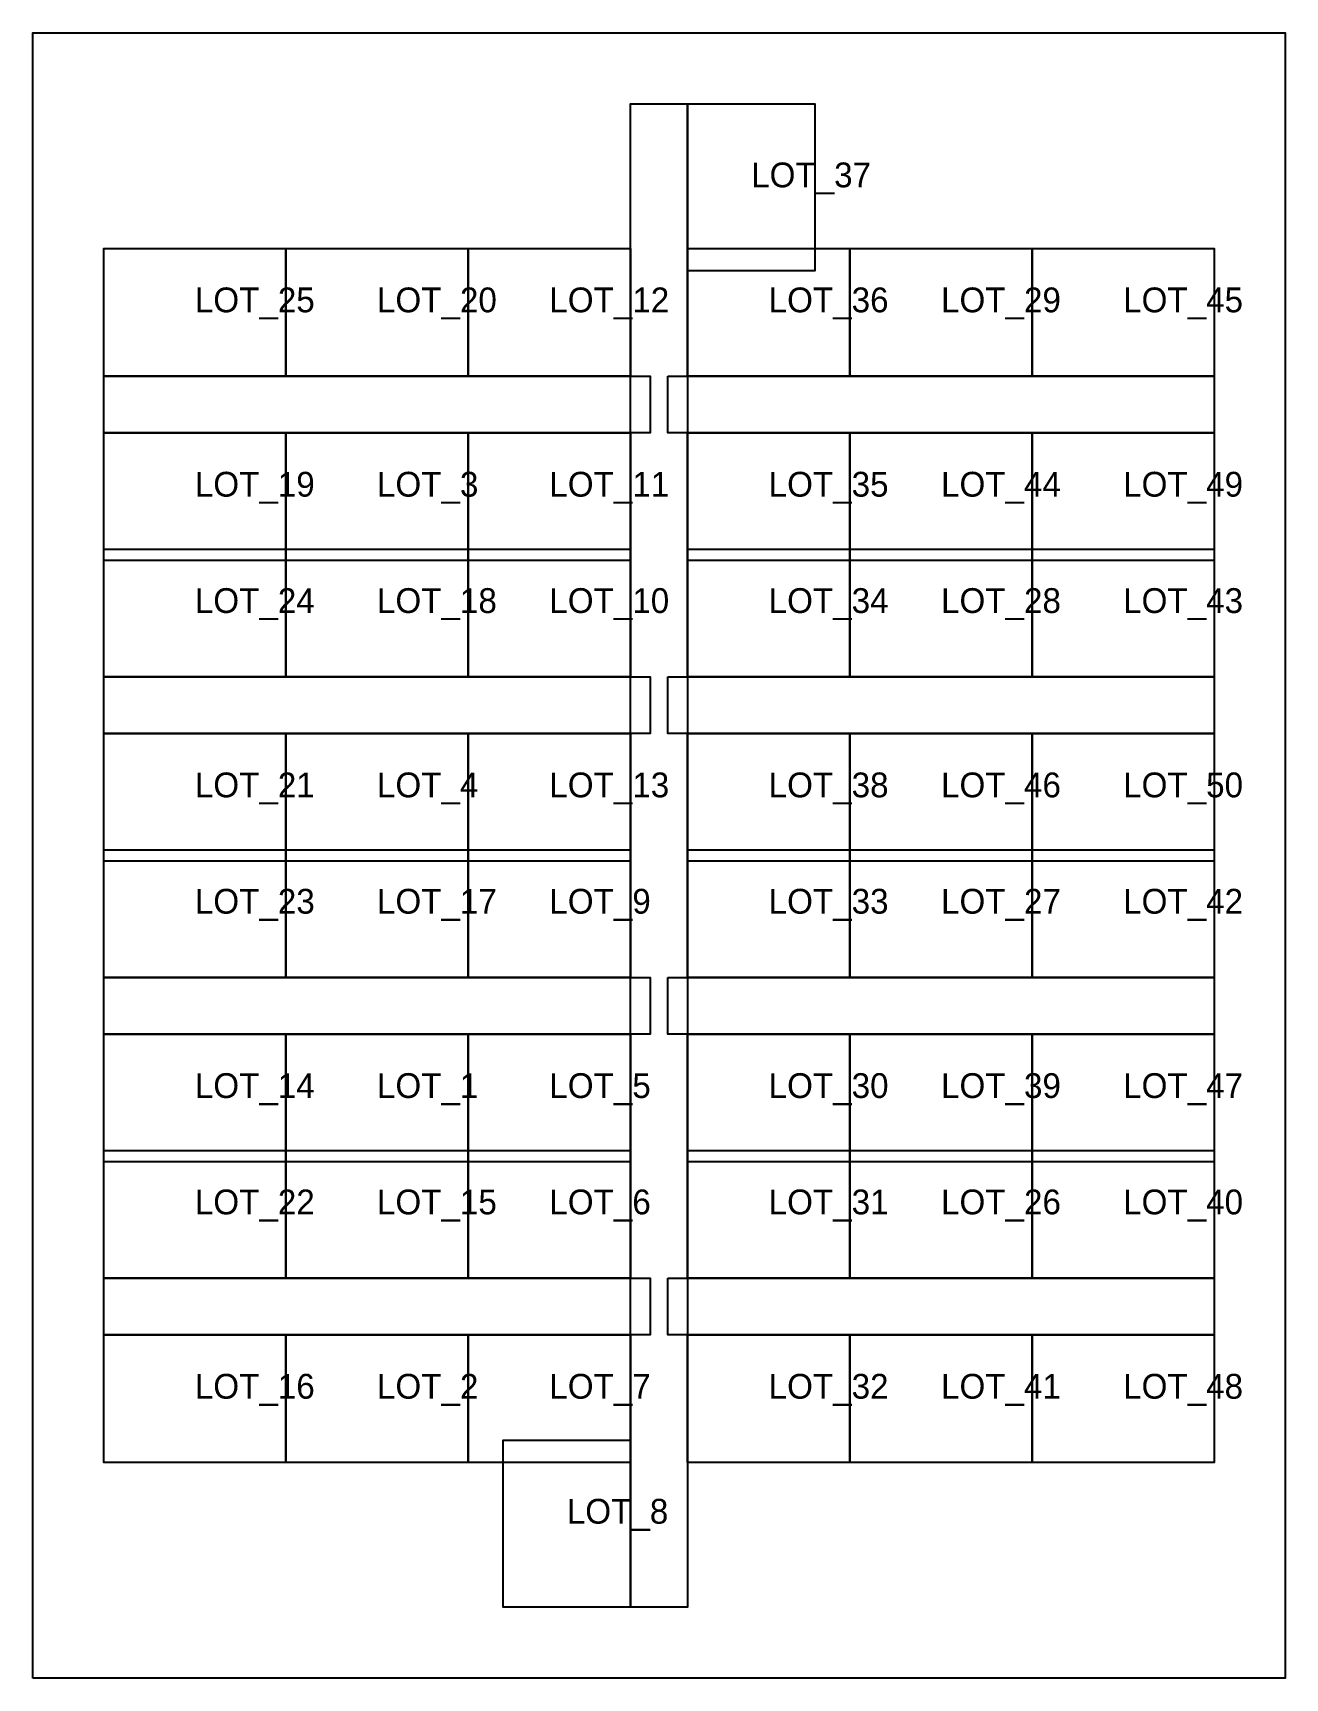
# Model space of a CAD drawing. Extents: x -353 to 353, y -464 to 464.
import ezdxf

# ---------------------------------------------------------------- set-up
doc = ezdxf.new("R2010")
doc.units = 0
for name, color, linetype in [('LOT_LABELS', 2, 'CONTINUOUS'), ('LOT_LINES', 3, 'CONTINUOUS'), ('OPT_ROAD', 6, 'CONTINUOUS'), ('PARCEL', 7, 'CONTINUOUS')]:
    doc.layers.add(name, color=color, linetype=linetype)

msp = doc.modelspace()

# ---------------------------------------------------------------- linework, layer by layer
at = {"layer": 'LOT_LINES'}
for points in [[(16, 424.1), (88, 424.1), (88, 329.855556), (16, 329.855556)], [(-313.261151, 270.46), (-313.261151, 342.46), (-210.507434, 342.46), (-210.507434, 270.46)], [(-210.507434, 270.46), (-210.507434, 342.46), (-107.753717, 342.46), (-107.753717, 270.46)], [(-16, 270.46), (-107.753717, 270.46), (-107.753717, 342.46), (-16, 342.46)], [(16, 270.46), (16, 342.46), (107.753717, 342.46), (107.753717, 270.46)], [(107.753717, 270.46), (107.753717, 342.46), (210.507434, 342.46), (210.507434, 270.46)], [(210.507434, 270.46), (210.507434, 342.46), (313.261151, 342.46), (313.261151, 270.46)], [(-210.507434, 238.46), (-210.507434, 166.46), (-313.261151, 166.46), (-313.261151, 238.46)], [(-107.753717, 238.46), (-107.753717, 166.46), (-210.507434, 166.46), (-210.507434, 238.46)], [(-16, 238.46), (-16, 166.46), (-107.753717, 166.46), (-107.753717, 238.46)], [(16, 238.46), (107.753717, 238.46), (107.753717, 166.46), (16, 166.46)], [(210.507434, 238.46), (210.507434, 166.46), (107.753717, 166.46), (107.753717, 238.46)], [(313.261151, 238.46), (313.261151, 166.46), (210.507434, 166.46), (210.507434, 238.46)], [(-313.261151, 100.82), (-313.261151, 172.82), (-210.507434, 172.82), (-210.507434, 100.82)], [(-210.507434, 100.82), (-210.507434, 172.82), (-107.753717, 172.82), (-107.753717, 100.82)], [(-16, 100.82), (-107.753717, 100.82), (-107.753717, 172.82), (-16, 172.82)], [(16, 100.82), (16, 172.82), (107.753717, 172.82), (107.753717, 100.82)], [(107.753717, 100.82), (107.753717, 172.82), (210.507434, 172.82), (210.507434, 100.82)], [(210.507434, 100.82), (210.507434, 172.82), (313.261151, 172.82), (313.261151, 100.82)], [(-210.507434, 68.82), (-210.507434, -3.18), (-313.261151, -3.18), (-313.261151, 68.82)], [(-107.753717, 68.82), (-107.753717, -3.18), (-210.507434, -3.18), (-210.507434, 68.82)], [(-16, 68.82), (-16, -3.18), (-107.753717, -3.18), (-107.753717, 68.82)], [(16, 68.82), (107.753717, 68.82), (107.753717, -3.18), (16, -3.18)], [(210.507434, 68.82), (210.507434, -3.18), (107.753717, -3.18), (107.753717, 68.82)], [(313.261151, 68.82), (313.261151, -3.18), (210.507434, -3.18), (210.507434, 68.82)], [(-313.261151, -68.82), (-313.261151, 3.18), (-210.507434, 3.18), (-210.507434, -68.82)], [(-210.507434, -68.82), (-210.507434, 3.18), (-107.753717, 3.18), (-107.753717, -68.82)], [(-16, -68.82), (-107.753717, -68.82), (-107.753717, 3.18), (-16, 3.18)], [(16, -68.82), (16, 3.18), (107.753717, 3.18), (107.753717, -68.82)], [(107.753717, -68.82), (107.753717, 3.18), (210.507434, 3.18), (210.507434, -68.82)], [(210.507434, -68.82), (210.507434, 3.18), (313.261151, 3.18), (313.261151, -68.82)], [(-210.507434, -100.82), (-210.507434, -172.82), (-313.261151, -172.82), (-313.261151, -100.82)], [(-107.753717, -100.82), (-107.753717, -172.82), (-210.507434, -172.82), (-210.507434, -100.82)], [(-16, -100.82), (-16, -172.82), (-107.753717, -172.82), (-107.753717, -100.82)], [(16, -100.82), (107.753717, -100.82), (107.753717, -172.82), (16, -172.82)], [(210.507434, -100.82), (210.507434, -172.82), (107.753717, -172.82), (107.753717, -100.82)], [(313.261151, -100.82), (313.261151, -172.82), (210.507434, -172.82), (210.507434, -100.82)], [(-313.261151, -238.46), (-313.261151, -166.46), (-210.507434, -166.46), (-210.507434, -238.46)], [(-210.507434, -238.46), (-210.507434, -166.46), (-107.753717, -166.46), (-107.753717, -238.46)], [(-16, -238.46), (-107.753717, -238.46), (-107.753717, -166.46), (-16, -166.46)], [(16, -238.46), (16, -166.46), (107.753717, -166.46), (107.753717, -238.46)], [(107.753717, -238.46), (107.753717, -166.46), (210.507434, -166.46), (210.507434, -238.46)], [(210.507434, -238.46), (210.507434, -166.46), (313.261151, -166.46), (313.261151, -238.46)], [(-210.507434, -270.46), (-210.507434, -342.46), (-313.261151, -342.46), (-313.261151, -270.46)], [(-107.753717, -270.46), (-107.753717, -342.46), (-210.507434, -342.46), (-210.507434, -270.46)], [(-16, -270.46), (-16, -342.46), (-107.753717, -342.46), (-107.753717, -270.46)], [(16, -270.46), (107.753717, -270.46), (107.753717, -342.46), (16, -342.46)], [(210.507434, -270.46), (210.507434, -342.46), (107.753717, -342.46), (107.753717, -270.46)], [(313.261151, -270.46), (313.261151, -342.46), (210.507434, -342.46), (210.507434, -270.46)], [(-16, -424.1), (-88, -424.1), (-88, -329.855556), (-16, -329.855556)]]:
    msp.add_lwpolyline(points, close=True, dxfattribs=at)
at = {"layer": 'OPT_ROAD'}
for points in [[(-16, -424.1), (-16, 424.1), (16, 424.1), (16, -424.1)], [(-313.261151, 270.46), (-5, 270.46), (-5, 238.46), (-313.261151, 238.46)], [(5, 270.46), (313.261151, 270.46), (313.261151, 238.46), (5, 238.46)], [(-313.261151, 100.82), (-5, 100.82), (-5, 68.82), (-313.261151, 68.82)], [(5, 100.82), (313.261151, 100.82), (313.261151, 68.82), (5, 68.82)], [(-313.261151, -68.82), (-5, -68.82), (-5, -100.82), (-313.261151, -100.82)], [(5, -68.82), (313.261151, -68.82), (313.261151, -100.82), (5, -100.82)], [(-313.261151, -238.46), (-5, -238.46), (-5, -270.46), (-313.261151, -270.46)], [(5, -238.46), (313.261151, -238.46), (313.261151, -270.46), (5, -270.46)]]:
    msp.add_lwpolyline(points, close=True, dxfattribs=at)
at = {"layer": 'PARCEL'}
msp.add_lwpolyline([(-353.261151, -464.1), (-353.261151, 464.1), (353.261151, 464.1), (353.261151, -464.1)], close=True, dxfattribs=at)

# ---------------------------------------------------------------- texts
at = {"layer": 'LOT_LABELS'}
for s, p in [('LOT_37', (52, 376.977778)), ('LOT_25', (-261.884293, 306.46)), ('LOT_20', (-159.130576, 306.46)), ('LOT_12', (-61.876859, 306.46)), ('LOT_36', (61.876859, 306.46)), ('LOT_29', (159.130576, 306.46)), ('LOT_45', (261.884293, 306.46)), ('LOT_19', (-261.884293, 202.46)), ('LOT_3', (-159.130576, 202.46)), ('LOT_11', (-61.876859, 202.46)), ('LOT_35', (61.876859, 202.46)), ('LOT_44', (159.130576, 202.46)), ('LOT_49', (261.884293, 202.46)), ('LOT_24', (-261.884293, 136.82)), ('LOT_18', (-159.130576, 136.82)), ('LOT_10', (-61.876859, 136.82)), ('LOT_34', (61.876859, 136.82)), ('LOT_28', (159.130576, 136.82)), ('LOT_43', (261.884293, 136.82)), ('LOT_21', (-261.884293, 32.82)), ('LOT_4', (-159.130576, 32.82)), ('LOT_13', (-61.876859, 32.82)), ('LOT_38', (61.876859, 32.82)), ('LOT_46', (159.130576, 32.82)), ('LOT_50', (261.884293, 32.82)), ('LOT_23', (-261.884293, -32.82)), ('LOT_17', (-159.130576, -32.82)), ('LOT_9', (-61.876859, -32.82)), ('LOT_33', (61.876859, -32.82)), ('LOT_27', (159.130576, -32.82)), ('LOT_42', (261.884293, -32.82)), ('LOT_14', (-261.884293, -136.82)), ('LOT_1', (-159.130576, -136.82)), ('LOT_5', (-61.876859, -136.82)), ('LOT_30', (61.876859, -136.82)), ('LOT_39', (159.130576, -136.82)), ('LOT_47', (261.884293, -136.82)), ('LOT_22', (-261.884293, -202.46)), ('LOT_15', (-159.130576, -202.46)), ('LOT_6', (-61.876859, -202.46)), ('LOT_31', (61.876859, -202.46)), ('LOT_26', (159.130576, -202.46)), ('LOT_40', (261.884293, -202.46)), ('LOT_16', (-261.884293, -306.46)), ('LOT_2', (-159.130576, -306.46)), ('LOT_7', (-61.876859, -306.46)), ('LOT_32', (61.876859, -306.46)), ('LOT_41', (159.130576, -306.46)), ('LOT_48', (261.884293, -306.46)), ('LOT_8', (-52, -376.977778))]:
    msp.add_text(s, height=14, dxfattribs=at).set_placement(p)

doc.saveas('drawing.dxf')
